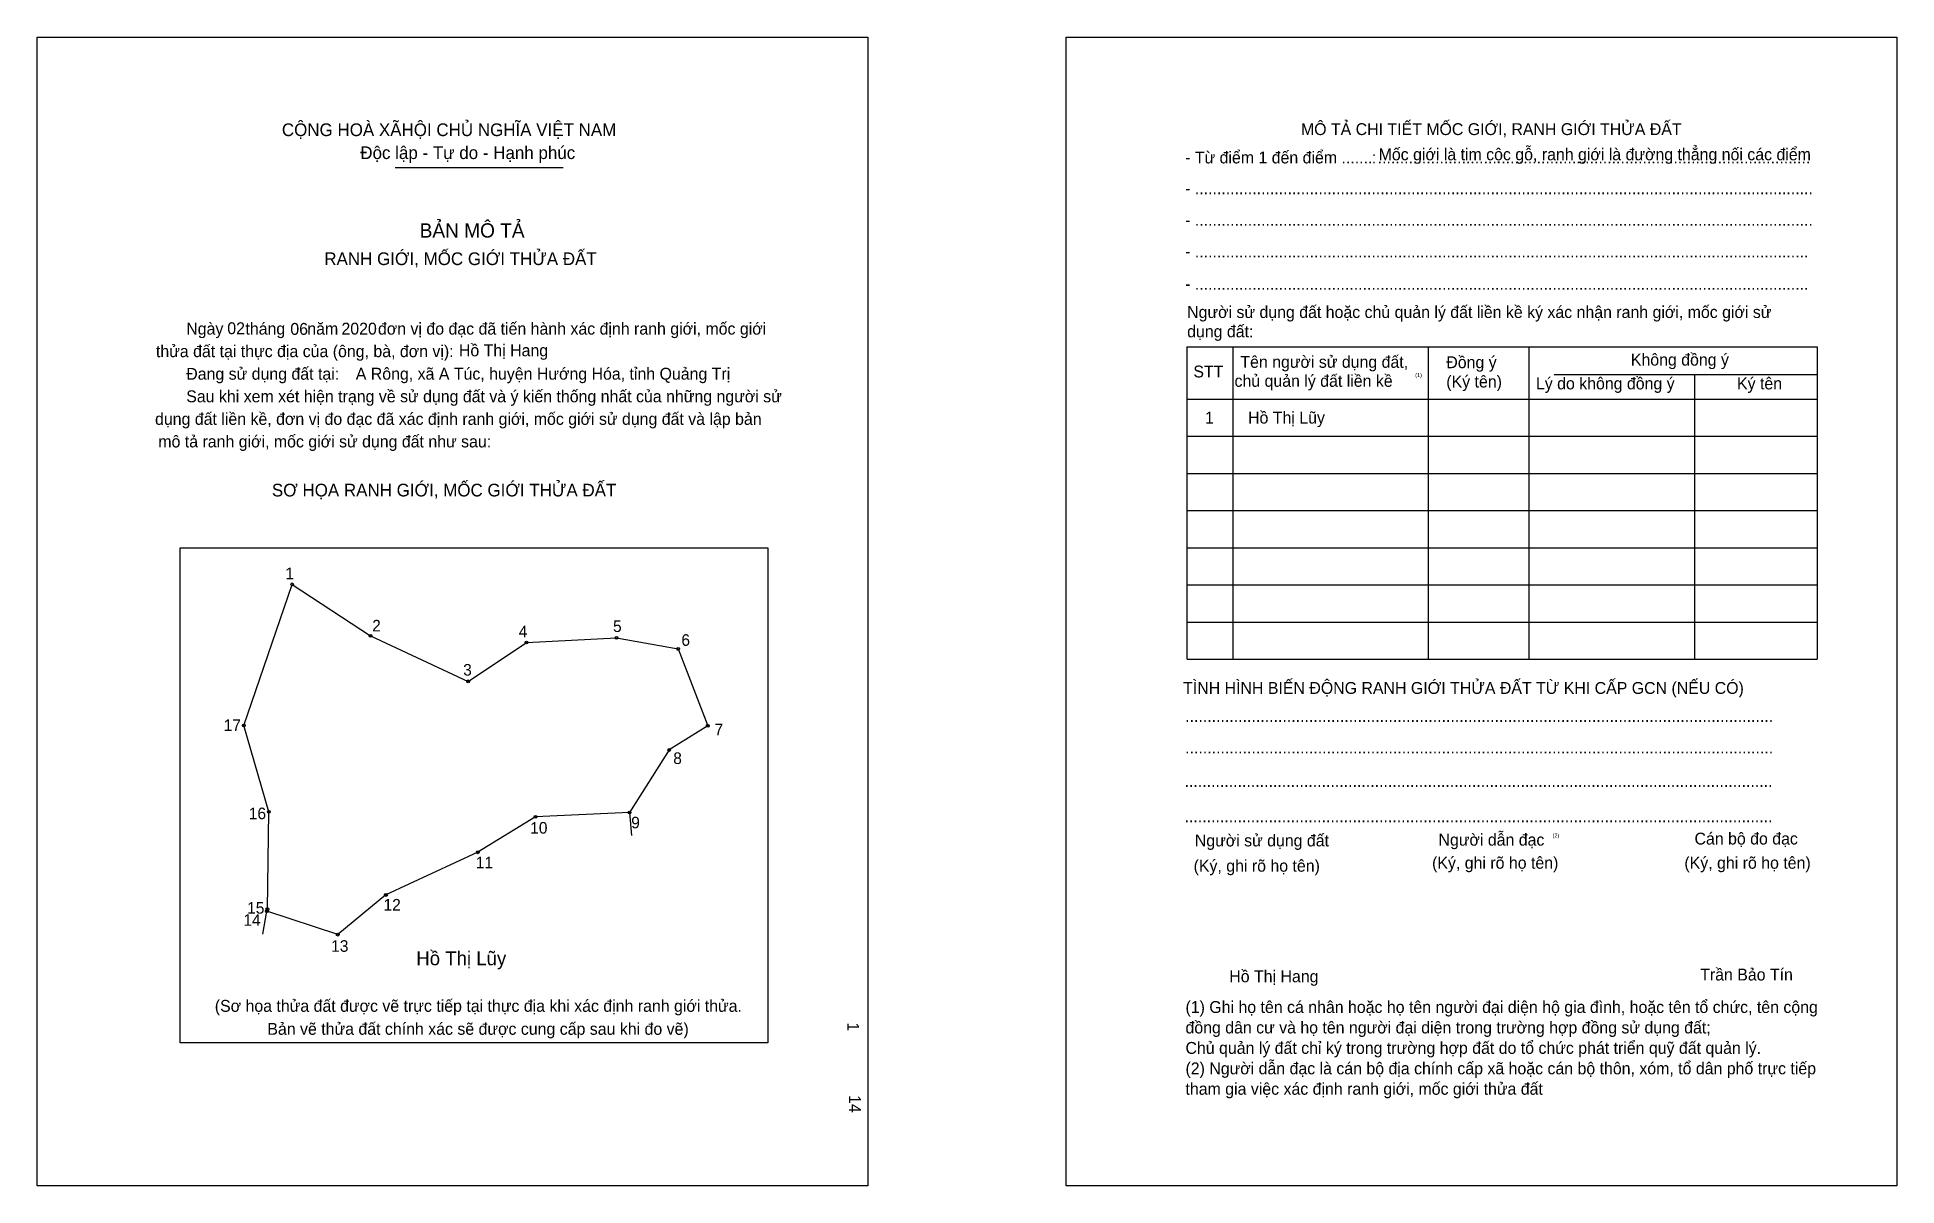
# Model space of a CAD drawing. Extents: x 546190 to 546870, y 1824058 to 1824479.
import ezdxf

# ---------------------------------------------------------------- set-up
doc = ezdxf.new("R2010")
doc.units = 0
for name, color, linetype in [('bmtKhungInTrang1', 7, 'Continuous'), ('bmtKhungInTrang2', 7, 'Continuous'), ('bmtNoiDung', 7, 'Continuous'), ('bmtTemplate', 7, 'Continuous'), ('CanhThua', 7, 'Continuous'), ('MocDinhThua', 7, 'Continuous'), ('RauThua', 7, 'Continuous'), ('SoHieuDinhThua', 7, 'Continuous'), ('TenChuLanCan', 7, 'Continuous')]:
    doc.layers.add(name, color=color, linetype=linetype)

msp = doc.modelspace()

# ---------------------------------------------------------------- linework, layer by layer
at = {"layer": 'bmtKhungInTrang1'}
msp.add_lwpolyline([(546189.68, 1824478.83), (546493.7, 1824478.83), (546493.7, 1824058.33), (546189.68, 1824058.33)], close=True, dxfattribs=at)
at = {"layer": 'bmtKhungInTrang2'}
msp.add_lwpolyline([(546566.2, 1824478.83), (546870.22, 1824478.83), (546870.22, 1824058.33), (546566.2, 1824058.33)], close=True, dxfattribs=at)
at = {"layer": 'bmtTemplate'}
for p, q in [((546320.69, 1824431.17), (546382.17, 1824431.17)), ((546627.19, 1824365.41), (546627.19, 1824251.1)), ((546698.71, 1824365.41), (546698.71, 1824251.1)), ((546735.5, 1824365.55), (546735.5, 1824251.1)), ((546841.11, 1824365.41), (546841.11, 1824251.1)), ((546744.84, 1824355.34), (546841.11, 1824355.34)), ((546610.52, 1824346.36), (546841.11, 1824346.36)), ((546610.52, 1824332.75), (546841.11, 1824332.75)), ((546610.52, 1824319.14), (546841.11, 1824319.14)), ((546610.52, 1824305.53), (546841.11, 1824305.53)), ((546610.52, 1824291.92), (546841.11, 1824291.92)), ((546610.52, 1824278.32), (546841.11, 1824278.32)), ((546610.52, 1824264.71), (546841.11, 1824264.71)), ((546610.52, 1824251.1), (546841.11, 1824251.1))]:
    msp.add_line(p, q, dxfattribs=at)
for points in [[(546610.37, 1824365.41), (546841.11, 1824365.41)], [(546610.37, 1824365.41), (546610.37, 1824251.1)], [(546796.23, 1824355.21), (546796.23, 1824251.1)]]:
    msp.add_lwpolyline(points, dxfattribs=at)
msp.add_lwpolyline([(546241.98, 1824110.7), (546241.98, 1824291.91), (546457.1, 1824291.91), (546457.1, 1824110.7)], close=True, dxfattribs=at)
at = {"layer": 'CanhThua'}
for p, q in [((546265.31, 1824226.83), (546282.97, 1824278.52)), ((546282.97, 1824278.52), (546311.69, 1824259.69)), ((546311.69, 1824259.69), (546347.42, 1824243)), ((546347.42, 1824243), (546368.74, 1824257.23)), ((546368.74, 1824257.23), (546401.68, 1824258.97)), ((546401.68, 1824258.97), (546424.24, 1824254.86)), ((546424.24, 1824254.86), (546435.06, 1824226.75)), ((546274.49, 1824195.22), (546265.31, 1824226.83)), ((546435.06, 1824226.75), (546420.97, 1824217.88)), ((546420.97, 1824217.88), (546406.45, 1824195)), ((546273.91, 1824159.66), (546274.49, 1824195.22)), ((546372.02, 1824193.44), (546350.93, 1824180.43)), ((546406.45, 1824195), (546372.02, 1824193.44)), ((546350.93, 1824180.43), (546317.32, 1824164.81)), ((546317.32, 1824164.81), (546299.65, 1824150.29)), ((546273.77, 1824158.88), (546273.91, 1824159.66)), ((546299.65, 1824150.29), (546273.77, 1824158.88))]:
    msp.add_line(p, q, dxfattribs=at)
at = {"layer": 'MocDinhThua'}
for centre in [(546282.97, 1824278.52), (546311.69, 1824259.69), (546368.74, 1824257.23), (546401.68, 1824258.97), (546424.24, 1824254.86), (546347.42, 1824243), (546265.31, 1824226.83), (546435.06, 1824226.75), (546420.97, 1824217.88), (546274.49, 1824195.22), (546372.02, 1824193.44), (546406.45, 1824195), (546350.93, 1824180.43), (546317.32, 1824164.81), (546273.77, 1824158.88), (546273.91, 1824159.66), (546299.65, 1824150.29)]:
    msp.add_circle(centre, 0.509, dxfattribs=at)
at = {"layer": 'RauThua'}
for p, q in [((546406.45, 1824195), (546407.13, 1824186.56)), ((546272.23, 1824150.45), (546273.77, 1824158.88))]:
    msp.add_line(p, q, dxfattribs=at)

# ---------------------------------------------------------------- texts
at = {"layer": 'bmtNoiDung'}
for s, p in [('02', (546259.25, 1824370.1)), ('06', (546282.32, 1824369.86)), ('2020', (546301.03, 1824369.95)), ('Hồ Thị Hang', (546344.01, 1824362.01)), ('A Rông, xã A Túc, huyện Hướng Hóa, tỉnh Quảng Trị', (546306.27, 1824353.45)), ('1', (546617.06, 1824337.38)), ('Hồ Thị Lũy ', (546632.81, 1824337.38)), ('Hồ Thị Hang', (546625.93, 1824132.85))]:
    msp.add_text(s, height=4.35, dxfattribs=at).set_placement(p)
for s, p in [('1', (546486.13, 1824118.19)), ('14', (546486.75, 1824091.57))]:
    msp.add_text(s, height=4.35, rotation=270, dxfattribs=at).set_placement(p)
at = {"layer": 'bmtTemplate'}
for s, height, p in [('CỘNG HOÀ XÃHỘI CHỦ NGHĨA VIỆT NAM', 4.64, (546279.23, 1824442.62)), ('MÔ TẢ CHI TIẾT MỐC GIỚI, RANH GIỚI THỬA ĐẤT', 4.3483, (546652.16, 1824442.99)), ('Độc lập - Tự do - Hạnh phúc', 4.64, (546307.93, 1824434.22)), ('- Từ điểm 1 đến điểm .......', 4.3483, (546609.78, 1824432.62)), (':', 4.35, (546678.1, 1824432.62)), ('Mốc giới là tim cộc gỗ, ranh giới là đường thẳng nối các điểm', 4.3483, (546680.6, 1824433.77)), ('..................................................................................................', 4.3483, (546680.24, 1824432.62)), ('- ............................................................................................................................................', 4.34835, (546609.78, 1824421.35)), ('BẢN MÔ TẢ', 5.22, (546329.65, 1824405.47)), ('- ............................................................................................................................................', 4.34835, (546609.78, 1824409.78)), ('RANH GIỚI, MỐC GIỚI THỬA ĐẤT', 4.64, (546294.75, 1824395.4)), ('- ...........................................................................................................................................', 4.34835, (546609.78, 1824398.21)), ('- ...........................................................................................................................................', 4.34835, (546609.78, 1824386.37)), ('Người sử dụng đất hoặc chủ quản lý đất liền kề ký xác nhận ranh giới, mốc giới sử', 4.3483, (546610.52, 1824376.03)), ('Ngày     tháng     năm         đơn vị đo đạc đã tiến hành xác định ranh giới, mốc giới ', 4.35, (546244.23, 1824369.95)), ('dụng đất:', 4.348, (546610.52, 1824368.95)), ('thửa đất tại thực địa của (ông, bà, đơn vị):', 4.35, (546233.14, 1824361.69)), ('Tên người sử dụng đất,', 4.3483, (546630, 1824357.79)), ('Đồng ý', 4.348, (546705.36, 1824357.66)), ('Không đồng ý', 4.3483, (546772.89, 1824358.61)), ('Đang sử dụng đất tại:', 4.35, (546244.23, 1824353.43)), ('STT', 4.348, (546612.79, 1824354.26)), ('chủ quản lý đất liền kề', 4.3483, (546627.86, 1824350.84)), ('(1)', 1.45, (546694, 1824354.41)), ('(Ký tên)', 4.348, (546705.36, 1824350.58)), ('Lý do không đồng ý', 4.3483, (546738.16, 1824349.9)), ('Ký tên', 4.348, (546811.75, 1824349.9)), ('Sau khi xem xét hiện trạng về sử dụng đất và ý kiến thống nhất của những người sử ', 4.35, (546244.23, 1824345.17)), ('dụng đất liền kề, đơn vị đo đạc đã xác định ranh giới, mốc giới sử dụng đất và lập bản', 4.35, (546232.81, 1824336.91)), ('mô tả ranh giới, mốc giới sử dụng đất như sau:', 4.35, (546234.01, 1824328.65)), ('SƠ HỌA RANH GIỚI, MỐC GIỚI THỬA ĐẤT', 4.64, (546275.57, 1824310.7)), ('TÌNH HÌNH BIẾN ĐỘNG RANH GIỚI THỬA ĐẤT TỪ KHI CẤP GCN (NẾU CÓ)', 4.3483, (546609.05, 1824238.41)), ('.....................................................................................................................................', 4.35487, (546609.78, 1824228.17)), ('.....................................................................................................................................', 4.35487, (546609.78, 1824216.61)), ('.....................................................................................................................................', 4.35487, (546609.56, 1824204.36)), ('.....................................................................................................................................', 4.35487, (546609.56, 1824191.43)), ('Người sử dụng đất', 4.3483, (546613.33, 1824182.59)), ('Người dẫn đạc', 4.3483, (546702.51, 1824182.86)), ('(2)', 1.45, (546744.27, 1824185.86)), ('Cán bộ đo đạc', 4.3483, (546796.19, 1824183.27)), ('(Ký, ghi rõ họ tên)', 4.3483, (546612.88, 1824173.33)), ('(Ký, ghi rõ họ tên)', 4.3483, (546700.15, 1824174.42)), ('(Ký, ghi rõ họ tên)', 4.3483, (546792.49, 1824174.42)), ('Trần Bảo Tín', 4.3483, (546798.26, 1824133.5)), ('(Sơ họa thửa đất được vẽ trực tiếp tại thực địa khi xác định ranh giới thửa.', 4.35, (546254.67, 1824122.03)), ('(1) Ghi họ tên cá nhân hoặc họ tên người đại diện hộ gia đình, hoặc tên tổ chức, tên cộng', 4.3483, (546609.91, 1824121.61)), ('Bản vẽ thửa đất chính xác sẽ được cung cấp sau khi đo vẽ)', 4.35, (546273.91, 1824113.62)), ('đồng dân cư và họ tên người đại diện trong trường hợp đồng sử dụng đất;', 4.3483, (546609.91, 1824114.12)), ('Chủ quản lý đất chỉ ký trong trường hợp đất do tổ chức phát triển quỹ đất quản lý.', 4.3483, (546609.91, 1824106.64)), ('(2) Người dẫn đạc là cán bộ địa chính cấp xã hoặc cán bộ thôn, xóm, tổ dân phố trực tiếp', 4.3483, (546609.91, 1824099.15)), ('tham gia việc xác định ranh giới, mốc giới thửa đất', 4.3483, (546609.91, 1824091.67))]:
    msp.add_text(s, height=height, dxfattribs=at).set_placement(p)
at = {"layer": 'SoHieuDinhThua'}
for s, height, p in [('1', 4.24, (546280.49, 1824280.41)), ('2', 4.24, (546312.27, 1824261.27)), ('5', 4.24, (546400.42, 1824261.08)), ('4', 4.24, (546365.9, 1824259.14)), ('6', 4.24, (546425.43, 1824256.01)), ('3', 4.24, (546345.58, 1824245.11)), ('17', 4.244, (546257.91, 1824224.81)), ('7', 4.24, (546437.57, 1824223.29)), ('8', 4.24, (546422.45, 1824212.75)), ('16', 4.244, (546267.13, 1824192.54)), ('10', 4.244, (546370.11, 1824187.26)), ('9', 4.24, (546407.07, 1824189.2)), ('11', 4.244, (546350.2, 1824174.57)), ('15', 4.244, (546266.51, 1824157.96)), ('12', 4.244, (546316.44, 1824159.09)), ('14', 4.244, (546265.14, 1824153.52)), ('13', 4.244, (546297.27, 1824144))]:
    msp.add_text(s, height=height, dxfattribs=at).set_placement(p)
at = {"layer": 'TenChuLanCan'}
msp.add_text('Hồ Thị Lũy', height=5.092, dxfattribs=at).set_placement((546328.41, 1824139.08))

doc.saveas('drawing.dxf')
